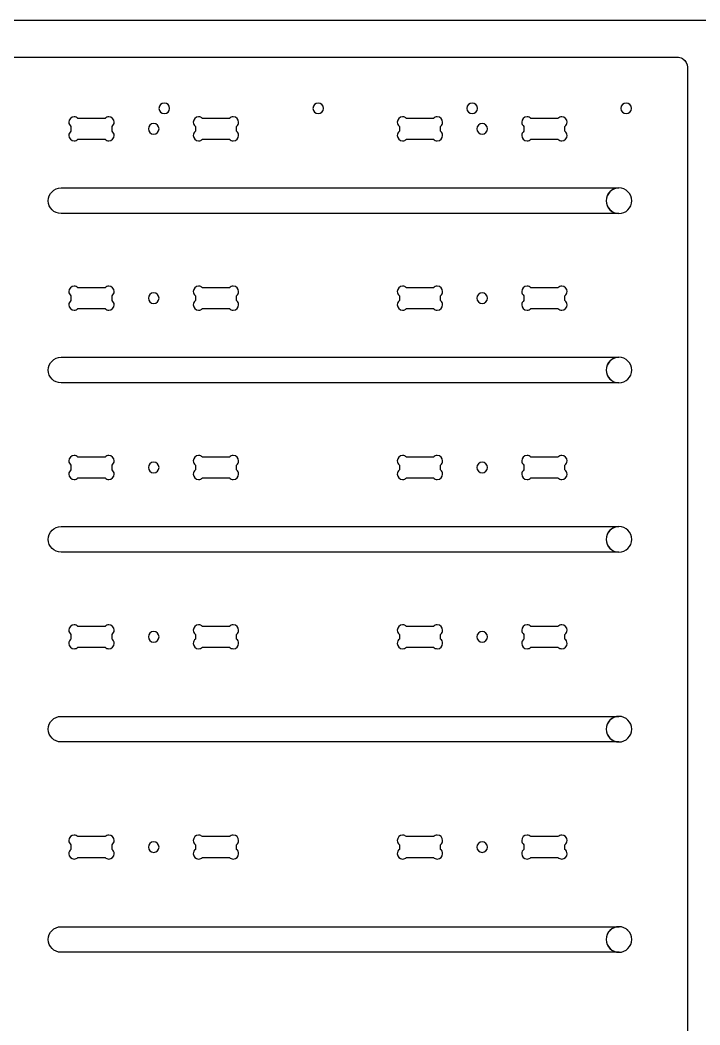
# Model space of a CAD drawing. Extents: x 0 to 4896, y 0 to 5028.
# Drawn here: x 3064 to 3484, y 1845 to 2467 of the extents above; entities that cross this region are included whole.
import ezdxf

# ---------------------------------------------------------------- set-up
doc = ezdxf.new("R2010")
doc.units = 0
doc.layers.add('Layer_1', color=7, linetype='CONTINUOUS')

msp = doc.modelspace()

# ---------------------------------------------------------------- linework, layer by layer
at = {"layer": 'Layer_1', "color": 3}
msp.add_lwpolyline([(2457.372163, 2467.488066), (4895.721448, 2467.488066), (4895.721448, 1248.338922), (2457.372163, 1248.338922), (2457.372163, 2467.488066)], dxfattribs=at)
at = {"layer": 'Layer_1', "color": 7}
for points in [[(3012.9953, 2444.599914), (3470.160023, 2444.599914), (3470.160023, 2444.599914)], [(3476.510023, 2438.249914), (3476.510023, 1825.510192), (3476.510023, 1409.585192)], [(3152.85405, 2416.148528), (3152.85405, 2416.148528)], [(3248.10405, 2416.148528), (3248.10405, 2416.148528)], [(3343.35405, 2416.148528), (3343.35405, 2416.148528)], [(3438.60405, 2416.148528), (3438.60405, 2416.148528)], [(3118.546412, 2407.566996), (3118.546412, 2407.566996)], [(3195.548967, 2407.566996), (3195.548967, 2407.566996)], [(3321.772856, 2407.566996), (3321.772856, 2407.566996)], [(3398.775439, 2407.566996), (3398.775439, 2407.566996)], [(3095.121967, 2401.622832), (3095.121967, 2398.676996)], [(3116.209245, 2406.605748), (3099.43469, 2406.605748)], [(3120.521967, 2398.676996), (3120.521967, 2401.622832)], [(3146.318856, 2403.430748), (3146.318856, 2403.430748)], [(3172.115717, 2401.622832), (3172.115717, 2398.668248)], [(3193.211828, 2406.605748), (3176.428411, 2406.605748)], [(3197.515717, 2398.676996), (3197.515717, 2401.622832)], [(3298.348411, 2401.622832), (3298.348411, 2398.676996)], [(3319.435717, 2406.605748), (3302.661134, 2406.605748)], [(3323.748411, 2398.676996), (3323.748411, 2401.622832)], [(3349.5453, 2403.430748), (3349.5453, 2403.430748)], [(3375.34219, 2401.622832), (3375.34219, 2398.668248)], [(3396.438301, 2406.605748), (3379.654884, 2406.605748)], [(3400.74219, 2398.676996), (3400.74219, 2401.622832)], [(3099.425856, 2393.685332), (3116.218078, 2393.685332)], [(3176.419606, 2393.685332), (3193.220634, 2393.685332)], [(3302.6523, 2393.685332), (3319.444522, 2393.685332)], [(3379.646078, 2393.685332), (3396.447106, 2393.685332)], [(3089.013662, 2363.567141), (3434.012662, 2363.567141), (3434.012662, 2363.566576)], [(3434.012662, 2363.566576), (3434.012662, 2363.55811)], [(3434.150245, 2363.566859), (3434.150245, 2363.566859)], [(3434.012662, 2347.736168), (3434.012662, 2347.727701), (3089.013662, 2347.727701)], [(3116.209245, 2301.79547), (3099.43469, 2301.79547)], [(3118.546412, 2302.756719), (3118.546412, 2302.756719)], [(3193.211828, 2301.79547), (3176.428411, 2301.79547)], [(3195.548967, 2302.756719), (3195.548967, 2302.756719)], [(3319.435717, 2301.79547), (3302.661134, 2301.79547)], [(3321.772856, 2302.756719), (3321.772856, 2302.756719)], [(3396.438301, 2301.79547), (3379.654884, 2301.79547)], [(3398.775439, 2302.756719), (3398.775439, 2302.756719)], [(3095.121967, 2296.812554), (3095.121967, 2293.866719)], [(3120.521967, 2293.866719), (3120.521967, 2296.812554)], [(3146.318856, 2298.62047), (3146.318856, 2298.62047)], [(3172.115717, 2296.812554), (3172.115717, 2293.85797)], [(3197.515717, 2293.866719), (3197.515717, 2296.812554)], [(3298.348411, 2296.812554), (3298.348411, 2293.866719)], [(3323.748411, 2293.866719), (3323.748411, 2296.812554)], [(3349.5453, 2298.62047), (3349.5453, 2298.62047)], [(3375.34219, 2296.812554), (3375.34219, 2293.85797)], [(3400.74219, 2293.866719), (3400.74219, 2296.812554)], [(3099.425856, 2288.875054), (3116.218078, 2288.875054)], [(3176.419606, 2288.875054), (3193.220634, 2288.875054)], [(3302.6523, 2288.875054), (3319.444522, 2288.875054)], [(3379.646078, 2288.875054), (3396.447106, 2288.875054)], [(3089.013662, 2258.75771), (3434.012662, 2258.75771), (3434.012662, 2258.756581)], [(3434.012662, 2258.756581), (3434.012662, 2258.748114)], [(3434.150245, 2258.756581), (3434.150245, 2258.756581)], [(3434.012662, 2242.926172), (3434.012662, 2242.917705), (3089.013662, 2242.917705)], [(3116.209245, 2196.985192), (3099.43469, 2196.985192)], [(3118.546412, 2197.946441), (3118.546412, 2197.946441)], [(3193.211828, 2196.985192), (3176.428411, 2196.985192)], [(3195.548967, 2197.946441), (3195.548967, 2197.946441)], [(3319.435717, 2196.985192), (3302.661134, 2196.985192)], [(3321.772856, 2197.946441), (3321.772856, 2197.946441)], [(3396.438301, 2196.985192), (3379.654884, 2196.985192)], [(3398.775439, 2197.946441), (3398.775439, 2197.946441)], [(3095.121967, 2192.002276), (3095.121967, 2189.056441)], [(3120.521967, 2189.056441), (3120.521967, 2192.002276)], [(3146.318856, 2193.810192), (3146.318856, 2193.810192)], [(3172.115717, 2192.002276), (3172.115717, 2189.047692)], [(3197.515717, 2189.056441), (3197.515717, 2192.002276)], [(3298.348411, 2192.002276), (3298.348411, 2189.056441)], [(3323.748411, 2189.056441), (3323.748411, 2192.002276)], [(3349.5453, 2193.810192), (3349.5453, 2193.810192)], [(3375.34219, 2192.002276), (3375.34219, 2189.047692)], [(3400.74219, 2189.056441), (3400.74219, 2192.002276)], [(3099.425856, 2184.064776), (3116.218078, 2184.064776)], [(3176.419606, 2184.064776), (3193.220634, 2184.064776)], [(3302.6523, 2184.064776), (3319.444522, 2184.064776)], [(3379.646078, 2184.064776), (3396.447106, 2184.064776)], [(3089.013662, 2153.946585), (3434.012662, 2153.946585), (3434.012662, 2153.946021)], [(3434.012662, 2153.946021), (3434.012662, 2153.937554)], [(3434.150245, 2153.946303), (3434.150245, 2153.946303)], [(3434.012662, 2138.115612), (3434.012662, 2138.107145), (3089.013662, 2138.107145)], [(3116.209245, 2092.174914), (3099.43469, 2092.174914)], [(3118.546412, 2093.136163), (3118.546412, 2093.136163)], [(3193.211828, 2092.174914), (3176.428411, 2092.174914)], [(3195.548967, 2093.136163), (3195.548967, 2093.136163)], [(3319.435717, 2092.174914), (3302.661134, 2092.174914)], [(3321.772856, 2093.136163), (3321.772856, 2093.136163)], [(3396.438301, 2092.174914), (3379.654884, 2092.174914)], [(3398.775439, 2093.136163), (3398.775439, 2093.136163)], [(3095.121967, 2087.191999), (3095.121967, 2084.246163)], [(3120.521967, 2084.246163), (3120.521967, 2087.191999)], [(3146.318856, 2088.999914), (3146.318856, 2088.999914)], [(3172.115717, 2087.191999), (3172.115717, 2084.237414)], [(3197.515717, 2084.246163), (3197.515717, 2087.191999)], [(3298.348411, 2087.191999), (3298.348411, 2084.246163)], [(3323.748411, 2084.246163), (3323.748411, 2087.191999)], [(3349.5453, 2088.999914), (3349.5453, 2088.999914)], [(3375.34219, 2087.191999), (3375.34219, 2084.237414)], [(3400.74219, 2084.246163), (3400.74219, 2087.191999)], [(3099.425856, 2079.254499), (3116.218078, 2079.254499)], [(3176.419606, 2079.254499), (3193.220634, 2079.254499)], [(3302.6523, 2079.254499), (3319.444522, 2079.254499)], [(3379.646078, 2079.254499), (3396.447106, 2079.254499)], [(3089.013662, 2036.445339), (3434.012662, 2036.445339), (3434.012662, 2036.444774)], [(3434.012662, 2036.444774), (3434.012662, 2036.436308)], [(3434.150245, 2036.444774), (3434.150245, 2036.444774)], [(3434.012662, 2020.614083), (3434.012662, 2020.605616), (3089.013662, 2020.605616)], [(3116.209245, 1961.973385), (3099.43469, 1961.973385)], [(3118.546412, 1962.934634), (3118.546412, 1962.934634)], [(3193.211828, 1961.973385), (3176.428411, 1961.973385)], [(3195.548967, 1962.934634), (3195.548967, 1962.934634)], [(3319.435717, 1961.973385), (3302.661134, 1961.973385)], [(3321.772856, 1962.934634), (3321.772856, 1962.934634)], [(3396.438301, 1961.973385), (3379.654884, 1961.973385)], [(3398.775439, 1962.934634), (3398.775439, 1962.934634)], [(3095.121967, 1956.99047), (3095.121967, 1954.044634)], [(3120.521967, 1954.044634), (3120.521967, 1956.99047)], [(3146.318856, 1958.798385), (3146.318856, 1958.798385)], [(3172.115717, 1956.99047), (3172.115717, 1954.035885)], [(3197.515717, 1954.044634), (3197.515717, 1956.99047)], [(3298.348411, 1956.99047), (3298.348411, 1954.044634)], [(3323.748411, 1954.044634), (3323.748411, 1956.99047)], [(3349.5453, 1958.798385), (3349.5453, 1958.798385)], [(3375.34219, 1956.99047), (3375.34219, 1954.035885)], [(3400.74219, 1954.044634), (3400.74219, 1956.99047)], [(3099.425856, 1949.05297), (3116.218078, 1949.05297)], [(3176.419606, 1949.05297), (3193.220634, 1949.05297)], [(3302.6523, 1949.05297), (3319.444522, 1949.05297)], [(3379.646078, 1949.05297), (3396.447106, 1949.05297)], [(3089.013662, 1906.243245), (3434.259606, 1906.243245), (3434.259606, 1906.243245)], [(3434.150245, 1906.243245), (3434.150245, 1906.243245)], [(3439.233773, 1904.497136), (3439.233773, 1904.497136)], [(3434.259606, 1890.403523), (3089.013662, 1890.403523)]]:
    msp.add_lwpolyline(points, dxfattribs=at)
for points in [[(3470.160023, 2444.599914), (3471.369288, 2444.599914), (3472.49846, 2444.264916), (3473.458495, 2443.682692)], [(3473.458495, 2443.682692), (3473.545758, 2443.629916), (3473.638637, 2443.572061), (3473.723078, 2443.515052)], [(3473.723078, 2443.515052), (3475.408312, 2442.375721), (3476.510023, 2440.446168), (3476.510023, 2438.249914)], [(3152.85405, 2416.148528), (3151.039898, 2416.148528), (3149.573217, 2414.672788), (3149.573217, 2412.858663)], [(3156.134884, 2412.858663), (3156.134884, 2414.672788), (3154.668175, 2416.148528), (3152.85405, 2416.148528)], [(3248.10405, 2416.148528), (3246.289898, 2416.148528), (3244.823217, 2414.672788), (3244.823217, 2412.858663)], [(3251.384884, 2412.858663), (3251.384884, 2414.672788), (3249.918175, 2416.148528), (3248.10405, 2416.148528)], [(3343.35405, 2416.148528), (3341.539898, 2416.148528), (3340.073217, 2414.672788), (3340.073217, 2412.858663)], [(3346.634884, 2412.858663), (3346.634884, 2414.672788), (3345.168175, 2416.148528), (3343.35405, 2416.148528)], [(3438.60405, 2416.148528), (3436.789898, 2416.148528), (3435.323217, 2414.672788), (3435.323217, 2412.858663)], [(3441.884884, 2412.858663), (3441.884884, 2414.672788), (3440.418175, 2416.148528), (3438.60405, 2416.148528)], [(3097.097523, 2407.566996), (3095.268271, 2407.566996), (3093.790245, 2406.097748), (3093.790245, 2404.268665)], [(3099.43469, 2406.605748), (3098.837846, 2407.202648), (3098.012177, 2407.566996), (3097.097523, 2407.566996)], [(3118.546412, 2407.566996), (3117.631814, 2407.566996), (3116.806145, 2407.202648), (3116.209245, 2406.605748)], [(3121.853689, 2404.268665), (3121.853717, 2406.097748), (3120.37572, 2407.566996), (3118.546412, 2407.566996)], [(3149.573217, 2412.858663), (3149.573217, 2411.044539), (3151.039898, 2409.57783), (3152.85405, 2409.57783)], [(3152.85405, 2409.57783), (3154.668175, 2409.57783), (3156.134884, 2411.044539), (3156.134884, 2412.858663)], [(3174.091273, 2407.566996), (3172.261936, 2407.566996), (3170.7928, 2406.097748), (3170.7928, 2404.268665)], [(3176.428411, 2406.605748), (3175.831596, 2407.202648), (3175.005898, 2407.566996), (3174.091273, 2407.566996)], [(3195.548967, 2407.566996), (3194.634313, 2407.566996), (3193.808644, 2407.202648), (3193.211828, 2406.605748)], [(3198.847467, 2404.268665), (3198.847467, 2406.097748), (3197.378303, 2407.566996), (3195.548967, 2407.566996)], [(3244.823217, 2412.858663), (3244.823217, 2411.044539), (3246.289898, 2409.57783), (3248.10405, 2409.57783)], [(3248.10405, 2409.57783), (3249.918175, 2409.57783), (3251.384884, 2411.044539), (3251.384884, 2412.858663)], [(3300.323967, 2407.566996), (3298.494744, 2407.566996), (3297.016689, 2406.097748), (3297.016689, 2404.268665)], [(3302.661134, 2406.605748), (3302.06429, 2407.202648), (3301.238649, 2407.566996), (3300.323967, 2407.566996)], [(3321.772856, 2407.566996), (3320.858258, 2407.566996), (3320.032561, 2407.202648), (3319.435717, 2406.605748)], [(3325.080162, 2404.268665), (3325.080162, 2406.097748), (3323.60222, 2407.566996), (3321.772856, 2407.566996)], [(3340.073217, 2412.858663), (3340.073217, 2411.044539), (3341.539898, 2409.57783), (3343.35405, 2409.57783)], [(3343.35405, 2409.57783), (3345.168175, 2409.57783), (3346.634884, 2411.044539), (3346.634884, 2412.858663)], [(3377.317745, 2407.566996), (3375.488381, 2407.566996), (3374.019245, 2406.097748), (3374.019245, 2404.268665)], [(3379.654884, 2406.605748), (3379.05804, 2407.202648), (3378.232371, 2407.566996), (3377.317745, 2407.566996)], [(3398.775439, 2407.566996), (3397.860785, 2407.566996), (3397.035116, 2407.202648), (3396.438301, 2406.605748)], [(3402.073912, 2404.268665), (3402.073912, 2406.097748), (3400.604747, 2407.566996), (3398.775439, 2407.566996)], [(3435.323217, 2412.858663), (3435.323217, 2411.044539), (3436.789898, 2409.57783), (3438.60405, 2409.57783)], [(3438.60405, 2409.57783), (3440.418175, 2409.57783), (3441.884884, 2411.044539), (3441.884884, 2412.858663)], [(3093.790245, 2404.268665), (3093.790245, 2403.181263), (3094.315686, 2402.223683), (3095.121967, 2401.622832)], [(3120.521967, 2401.622832), (3121.328332, 2402.223683), (3121.853689, 2403.181263), (3121.853689, 2404.268665)], [(3146.318856, 2403.430748), (3144.504647, 2403.430748), (3143.038023, 2401.95529), (3143.038023, 2400.141165)], [(3149.59969, 2400.141165), (3149.59969, 2401.95529), (3148.132952, 2403.430748), (3146.318856, 2403.430748)], [(3170.7928, 2404.268665), (3170.792829, 2403.182392), (3171.31096, 2402.223965), (3172.115717, 2401.622832)], [(3197.515717, 2401.622832), (3198.321998, 2402.223683), (3198.847467, 2403.181263), (3198.847467, 2404.268665)], [(3297.016689, 2404.268665), (3297.016689, 2403.181263), (3297.542159, 2402.223683), (3298.348411, 2401.622832)], [(3323.748411, 2401.622832), (3324.554805, 2402.223683), (3325.080162, 2403.181263), (3325.080162, 2404.268665)], [(3349.5453, 2403.430748), (3347.731148, 2403.430748), (3346.264467, 2401.95529), (3346.264467, 2400.141165)], [(3352.826134, 2400.141165), (3352.826134, 2401.95529), (3351.359425, 2403.430748), (3349.5453, 2403.430748)], [(3374.019245, 2404.268665), (3374.019301, 2403.182392), (3374.537405, 2402.223965), (3375.34219, 2401.622832)], [(3400.74219, 2401.622832), (3401.548414, 2402.223683), (3402.073912, 2403.181263), (3402.073912, 2404.268665)], [(3095.121967, 2398.676996), (3094.314416, 2398.076428), (3093.790245, 2397.119694), (3093.790245, 2396.031163)], [(3093.790245, 2396.031163), (3093.790245, 2394.202081), (3095.268243, 2392.724083), (3097.097523, 2392.724083)], [(3118.546412, 2392.724083), (3120.375748, 2392.724083), (3121.853689, 2394.202081), (3121.853689, 2396.031163)], [(3121.853689, 2396.031163), (3121.853717, 2397.119694), (3121.329546, 2398.076145), (3120.521967, 2398.676996)], [(3143.038023, 2400.141165), (3143.038023, 2398.327041), (3144.504647, 2396.860332), (3146.318856, 2396.860332)], [(3146.318856, 2396.860332), (3148.132952, 2396.860332), (3149.59969, 2398.327041), (3149.59969, 2400.141165)], [(3172.115717, 2398.668248), (3171.312202, 2398.067114), (3170.7928, 2397.116308), (3170.7928, 2396.031163)], [(3170.7928, 2396.031163), (3170.792829, 2394.202081), (3172.261965, 2392.724083), (3174.091273, 2392.724083)], [(3195.548967, 2392.724083), (3197.378275, 2392.724083), (3198.847467, 2394.202081), (3198.847467, 2396.031163)], [(3198.847467, 2396.031163), (3198.847467, 2397.119694), (3198.323268, 2398.076145), (3197.515717, 2398.676996)], [(3298.348411, 2398.676996), (3297.540889, 2398.076428), (3297.016689, 2397.119694), (3297.016689, 2396.031163)], [(3297.016689, 2396.031163), (3297.016689, 2394.202081), (3298.494715, 2392.724083), (3300.323967, 2392.724083)], [(3321.772856, 2392.724083), (3323.60222, 2392.724083), (3325.080162, 2394.202081), (3325.080162, 2396.031163)], [(3325.080162, 2396.031163), (3325.080162, 2397.119694), (3324.55599, 2398.076145), (3323.748411, 2398.676996)], [(3346.264467, 2400.141165), (3346.264467, 2398.327041), (3347.731148, 2396.860332), (3349.5453, 2396.860332)], [(3349.5453, 2396.860332), (3351.359425, 2396.860332), (3352.826134, 2398.327041), (3352.826134, 2400.141165)], [(3375.34219, 2398.668248), (3374.538646, 2398.067114), (3374.019245, 2397.116308), (3374.019245, 2396.031163)], [(3374.019245, 2396.031163), (3374.019301, 2394.202081), (3375.488381, 2392.724083), (3377.317745, 2392.724083)], [(3398.775439, 2392.724083), (3400.604747, 2392.724083), (3402.073912, 2394.202081), (3402.073912, 2396.031163)], [(3402.073912, 2396.031163), (3402.073912, 2397.119694), (3401.549712, 2398.076145), (3400.74219, 2398.676996)], [(3097.097523, 2392.724083), (3098.007802, 2392.724083), (3098.829718, 2393.093512), (3099.425856, 2393.685332)], [(3116.218078, 2393.685332), (3116.814244, 2393.093512), (3117.63616, 2392.724083), (3118.546412, 2392.724083)], [(3174.091273, 2392.724083), (3175.001496, 2392.724083), (3175.82344, 2393.093512), (3176.419606, 2393.685332)], [(3193.220634, 2393.685332), (3193.8168, 2393.093512), (3194.638857, 2392.724083), (3195.548967, 2392.724083)], [(3300.323967, 2392.724083), (3301.234275, 2392.724083), (3302.05619, 2393.093512), (3302.6523, 2393.685332)], [(3319.444522, 2393.685332), (3320.040689, 2393.093512), (3320.862604, 2392.724083), (3321.772856, 2392.724083)], [(3377.317745, 2392.724083), (3378.227912, 2392.724083), (3379.049912, 2393.093512), (3379.646078, 2393.685332)], [(3396.447106, 2393.685332), (3397.043244, 2393.093512), (3397.865273, 2392.724083), (3398.775439, 2392.724083)], [(3081.093773, 2355.647421), (3081.093773, 2360.034565), (3084.626715, 2363.567423), (3089.013662, 2363.567141)], [(3434.150245, 2363.566859), (3429.775293, 2363.566859), (3426.230412, 2360.021865), (3426.230356, 2355.647139)], [(3434.012662, 2363.55811), (3429.752912, 2363.427159), (3426.339773, 2359.938892), (3426.339773, 2355.647139)], [(3442.070078, 2355.647139), (3442.070078, 2360.021865), (3438.525141, 2363.566859), (3434.150245, 2363.566859)], [(3089.013662, 2347.727701), (3084.626715, 2347.727701), (3081.093801, 2351.260559), (3081.093773, 2355.647421)], [(3426.230356, 2355.647139), (3426.230356, 2351.27213), (3429.775264, 2347.727136), (3434.150245, 2347.727136)], [(3426.339773, 2355.647139), (3426.339773, 2351.355668), (3429.752912, 2347.867401), (3434.012662, 2347.736168)], [(3434.150245, 2347.727136), (3438.525169, 2347.727136), (3442.070134, 2351.27213), (3442.070078, 2355.647139)], [(3097.097523, 2302.756719), (3095.268271, 2302.756719), (3093.790245, 2301.28747), (3093.790245, 2299.458388)], [(3099.43469, 2301.79547), (3098.837846, 2302.39237), (3098.012177, 2302.756719), (3097.097523, 2302.756719)], [(3118.546412, 2302.756719), (3117.631814, 2302.756719), (3116.806145, 2302.39237), (3116.209245, 2301.79547)], [(3121.853689, 2299.458388), (3121.853717, 2301.28747), (3120.37572, 2302.756719), (3118.546412, 2302.756719)], [(3174.091273, 2302.756719), (3172.261936, 2302.756719), (3170.7928, 2301.28747), (3170.7928, 2299.458388)], [(3176.428411, 2301.79547), (3175.831596, 2302.39237), (3175.005898, 2302.756719), (3174.091273, 2302.756719)], [(3195.548967, 2302.756719), (3194.634313, 2302.756719), (3193.808644, 2302.39237), (3193.211828, 2301.79547)], [(3198.847467, 2299.458388), (3198.847467, 2301.28747), (3197.378303, 2302.756719), (3195.548967, 2302.756719)], [(3300.323967, 2302.756719), (3298.494744, 2302.756719), (3297.016689, 2301.28747), (3297.016689, 2299.458388)], [(3302.661134, 2301.79547), (3302.06429, 2302.39237), (3301.238649, 2302.756719), (3300.323967, 2302.756719)], [(3321.772856, 2302.756719), (3320.858258, 2302.756719), (3320.032561, 2302.39237), (3319.435717, 2301.79547)], [(3325.080162, 2299.458388), (3325.080162, 2301.28747), (3323.60222, 2302.756719), (3321.772856, 2302.756719)], [(3377.317745, 2302.756719), (3375.488381, 2302.756719), (3374.019245, 2301.28747), (3374.019245, 2299.458388)], [(3379.654884, 2301.79547), (3379.05804, 2302.39237), (3378.232371, 2302.756719), (3377.317745, 2302.756719)], [(3398.775439, 2302.756719), (3397.860785, 2302.756719), (3397.035116, 2302.39237), (3396.438301, 2301.79547)], [(3402.073912, 2299.458388), (3402.073912, 2301.28747), (3400.604747, 2302.756719), (3398.775439, 2302.756719)], [(3093.790245, 2299.458388), (3093.790245, 2298.370985), (3094.315686, 2297.413405), (3095.121967, 2296.812554)], [(3120.521967, 2296.812554), (3121.328332, 2297.413405), (3121.853689, 2298.370985), (3121.853689, 2299.458388)], [(3146.318856, 2298.62047), (3144.504647, 2298.62047), (3143.038023, 2297.145012), (3143.038023, 2295.330888)], [(3149.59969, 2295.330888), (3149.59969, 2297.145012), (3148.132952, 2298.62047), (3146.318856, 2298.62047)], [(3170.7928, 2299.458388), (3170.792829, 2298.372114), (3171.31096, 2297.413688), (3172.115717, 2296.812554)], [(3197.515717, 2296.812554), (3198.321998, 2297.413405), (3198.847467, 2298.370985), (3198.847467, 2299.458388)], [(3297.016689, 2299.458388), (3297.016689, 2298.370985), (3297.542159, 2297.413405), (3298.348411, 2296.812554)], [(3323.748411, 2296.812554), (3324.554805, 2297.413405), (3325.080162, 2298.370985), (3325.080162, 2299.458388)], [(3349.5453, 2298.62047), (3347.731148, 2298.62047), (3346.264467, 2297.145012), (3346.264467, 2295.330888)], [(3352.826134, 2295.330888), (3352.826134, 2297.145012), (3351.359425, 2298.62047), (3349.5453, 2298.62047)], [(3374.019245, 2299.458388), (3374.019301, 2298.372114), (3374.537405, 2297.413688), (3375.34219, 2296.812554)], [(3400.74219, 2296.812554), (3401.548414, 2297.413405), (3402.073912, 2298.370985), (3402.073912, 2299.458388)], [(3095.121967, 2293.866719), (3094.314416, 2293.26615), (3093.790245, 2292.309416), (3093.790245, 2291.220885)], [(3093.790245, 2291.220885), (3093.790245, 2289.391803), (3095.268243, 2287.913805), (3097.097523, 2287.913805)], [(3118.546412, 2287.913805), (3120.375748, 2287.913805), (3121.853689, 2289.391803), (3121.853689, 2291.220885)], [(3121.853689, 2291.220885), (3121.853717, 2292.309416), (3121.329546, 2293.265868), (3120.521967, 2293.866719)], [(3143.038023, 2295.330888), (3143.038023, 2293.516763), (3144.504647, 2292.050054), (3146.318856, 2292.050054)], [(3146.318856, 2292.050054), (3148.132952, 2292.050054), (3149.59969, 2293.516763), (3149.59969, 2295.330888)], [(3172.115717, 2293.85797), (3171.312202, 2293.256836), (3170.7928, 2292.30603), (3170.7928, 2291.220885)], [(3170.7928, 2291.220885), (3170.792829, 2289.391803), (3172.261965, 2287.913805), (3174.091273, 2287.913805)], [(3195.548967, 2287.913805), (3197.378275, 2287.913805), (3198.847467, 2289.391803), (3198.847467, 2291.220885)], [(3198.847467, 2291.220885), (3198.847467, 2292.309416), (3198.323268, 2293.265868), (3197.515717, 2293.866719)], [(3298.348411, 2293.866719), (3297.540889, 2293.26615), (3297.016689, 2292.309416), (3297.016689, 2291.220885)], [(3297.016689, 2291.220885), (3297.016689, 2289.391803), (3298.494715, 2287.913805), (3300.323967, 2287.913805)], [(3321.772856, 2287.913805), (3323.60222, 2287.913805), (3325.080162, 2289.391803), (3325.080162, 2291.220885)], [(3325.080162, 2291.220885), (3325.080162, 2292.309416), (3324.55599, 2293.265868), (3323.748411, 2293.866719)], [(3346.264467, 2295.330888), (3346.264467, 2293.516763), (3347.731148, 2292.050054), (3349.5453, 2292.050054)], [(3349.5453, 2292.050054), (3351.359425, 2292.050054), (3352.826134, 2293.516763), (3352.826134, 2295.330888)], [(3375.34219, 2293.85797), (3374.538646, 2293.256836), (3374.019245, 2292.30603), (3374.019245, 2291.220885)], [(3374.019245, 2291.220885), (3374.019301, 2289.391803), (3375.488381, 2287.913805), (3377.317745, 2287.913805)], [(3398.775439, 2287.913805), (3400.604747, 2287.913805), (3402.073912, 2289.391803), (3402.073912, 2291.220885)], [(3402.073912, 2291.220885), (3402.073912, 2292.309416), (3401.549712, 2293.265868), (3400.74219, 2293.866719)], [(3097.097523, 2287.913805), (3098.007802, 2287.913805), (3098.829718, 2288.283234), (3099.425856, 2288.875054)], [(3116.218078, 2288.875054), (3116.814244, 2288.283234), (3117.63616, 2287.913805), (3118.546412, 2287.913805)], [(3174.091273, 2287.913805), (3175.001496, 2287.913805), (3175.82344, 2288.283234), (3176.419606, 2288.875054)], [(3193.220634, 2288.875054), (3193.8168, 2288.283234), (3194.638857, 2287.913805), (3195.548967, 2287.913805)], [(3300.323967, 2287.913805), (3301.234275, 2287.913805), (3302.05619, 2288.283234), (3302.6523, 2288.875054)], [(3319.444522, 2288.875054), (3320.040689, 2288.283234), (3320.862604, 2287.913805), (3321.772856, 2287.913805)], [(3377.317745, 2287.913805), (3378.227912, 2287.913805), (3379.049912, 2288.283234), (3379.646078, 2288.875054)], [(3396.447106, 2288.875054), (3397.043244, 2288.283234), (3397.865273, 2287.913805), (3398.775439, 2287.913805)], [(3081.093773, 2250.837708), (3081.093773, 2255.224852), (3084.626715, 2258.757145), (3089.013662, 2258.75771)], [(3434.150245, 2258.756581), (3429.775293, 2258.756581), (3426.230412, 2255.211588), (3426.230356, 2250.836861)], [(3434.012662, 2258.748114), (3429.752912, 2258.616599), (3426.339773, 2255.128896), (3426.339773, 2250.837143)], [(3442.070078, 2250.836861), (3442.070078, 2255.211588), (3438.525141, 2258.756581), (3434.150245, 2258.756581)], [(3089.013662, 2242.917705), (3084.626715, 2242.917705), (3081.093801, 2246.450845), (3081.093773, 2250.837708)], [(3426.230356, 2250.836861), (3426.230356, 2246.461852), (3429.775264, 2242.916859), (3434.150245, 2242.916859)], [(3426.339773, 2250.837143), (3426.339773, 2246.545672), (3429.752912, 2243.057688), (3434.012662, 2242.926172)], [(3434.150245, 2242.916859), (3438.525169, 2242.916859), (3442.070134, 2246.461852), (3442.070078, 2250.836861)], [(3097.097523, 2197.946441), (3095.268271, 2197.946441), (3093.790245, 2196.477192), (3093.790245, 2194.64811)], [(3099.43469, 2196.985192), (3098.837846, 2197.582092), (3098.012177, 2197.946441), (3097.097523, 2197.946441)], [(3118.546412, 2197.946441), (3117.631814, 2197.946441), (3116.806145, 2197.582092), (3116.209245, 2196.985192)], [(3121.853689, 2194.64811), (3121.853717, 2196.477192), (3120.37572, 2197.946441), (3118.546412, 2197.946441)], [(3174.091273, 2197.946441), (3172.261936, 2197.946441), (3170.7928, 2196.477192), (3170.7928, 2194.64811)], [(3176.428411, 2196.985192), (3175.831596, 2197.582092), (3175.005898, 2197.946441), (3174.091273, 2197.946441)], [(3195.548967, 2197.946441), (3194.634313, 2197.946441), (3193.808644, 2197.582092), (3193.211828, 2196.985192)], [(3198.847467, 2194.64811), (3198.847467, 2196.477192), (3197.378303, 2197.946441), (3195.548967, 2197.946441)], [(3300.323967, 2197.946441), (3298.494744, 2197.946441), (3297.016689, 2196.477192), (3297.016689, 2194.64811)], [(3302.661134, 2196.985192), (3302.06429, 2197.582092), (3301.238649, 2197.946441), (3300.323967, 2197.946441)], [(3321.772856, 2197.946441), (3320.858258, 2197.946441), (3320.032561, 2197.582092), (3319.435717, 2196.985192)], [(3325.080162, 2194.64811), (3325.080162, 2196.477192), (3323.60222, 2197.946441), (3321.772856, 2197.946441)], [(3377.317745, 2197.946441), (3375.488381, 2197.946441), (3374.019245, 2196.477192), (3374.019245, 2194.64811)], [(3379.654884, 2196.985192), (3379.05804, 2197.582092), (3378.232371, 2197.946441), (3377.317745, 2197.946441)], [(3398.775439, 2197.946441), (3397.860785, 2197.946441), (3397.035116, 2197.582092), (3396.438301, 2196.985192)], [(3402.073912, 2194.64811), (3402.073912, 2196.477192), (3400.604747, 2197.946441), (3398.775439, 2197.946441)], [(3093.790245, 2194.64811), (3093.790245, 2193.560708), (3094.315686, 2192.603128), (3095.121967, 2192.002276)], [(3120.521967, 2192.002276), (3121.328332, 2192.603128), (3121.853689, 2193.560708), (3121.853689, 2194.64811)], [(3146.318856, 2193.810192), (3144.504647, 2193.810192), (3143.038023, 2192.334734), (3143.038023, 2190.52061)], [(3143.038023, 2190.52061), (3143.038023, 2188.706485), (3144.504647, 2187.239776), (3146.318856, 2187.239776)], [(3149.59969, 2190.52061), (3149.59969, 2192.334734), (3148.132952, 2193.810192), (3146.318856, 2193.810192)], [(3146.318856, 2187.239776), (3148.132952, 2187.239776), (3149.59969, 2188.706485), (3149.59969, 2190.52061)], [(3170.7928, 2194.64811), (3170.792829, 2193.561836), (3171.31096, 2192.60341), (3172.115717, 2192.002276)], [(3197.515717, 2192.002276), (3198.321998, 2192.603128), (3198.847467, 2193.560708), (3198.847467, 2194.64811)], [(3297.016689, 2194.64811), (3297.016689, 2193.560708), (3297.542159, 2192.603128), (3298.348411, 2192.002276)], [(3323.748411, 2192.002276), (3324.554805, 2192.603128), (3325.080162, 2193.560708), (3325.080162, 2194.64811)], [(3349.5453, 2193.810192), (3347.731148, 2193.810192), (3346.264467, 2192.334734), (3346.264467, 2190.52061)], [(3346.264467, 2190.52061), (3346.264467, 2188.706485), (3347.731148, 2187.239776), (3349.5453, 2187.239776)], [(3352.826134, 2190.52061), (3352.826134, 2192.334734), (3351.359425, 2193.810192), (3349.5453, 2193.810192)], [(3349.5453, 2187.239776), (3351.359425, 2187.239776), (3352.826134, 2188.706485), (3352.826134, 2190.52061)], [(3374.019245, 2194.64811), (3374.019301, 2193.561836), (3374.537405, 2192.60341), (3375.34219, 2192.002276)], [(3400.74219, 2192.002276), (3401.548414, 2192.603128), (3402.073912, 2193.560708), (3402.073912, 2194.64811)], [(3095.121967, 2189.056441), (3094.314416, 2188.455872), (3093.790245, 2187.499139), (3093.790245, 2186.410608)], [(3093.790245, 2186.410608), (3093.790245, 2184.581525), (3095.268243, 2183.103528), (3097.097523, 2183.103528)], [(3097.097523, 2183.103528), (3098.007802, 2183.103528), (3098.829718, 2183.472956), (3099.425856, 2184.064776)], [(3116.218078, 2184.064776), (3116.814244, 2183.472956), (3117.63616, 2183.103528), (3118.546412, 2183.103528)], [(3118.546412, 2183.103528), (3120.375748, 2183.103528), (3121.853689, 2184.581525), (3121.853689, 2186.410608)], [(3121.853689, 2186.410608), (3121.853717, 2187.499139), (3121.329546, 2188.45559), (3120.521967, 2189.056441)], [(3172.115717, 2189.047692), (3171.312202, 2188.446559), (3170.7928, 2187.495752), (3170.7928, 2186.410608)], [(3170.7928, 2186.410608), (3170.792829, 2184.581525), (3172.261965, 2183.103528), (3174.091273, 2183.103528)], [(3174.091273, 2183.103528), (3175.001496, 2183.103528), (3175.82344, 2183.472956), (3176.419606, 2184.064776)], [(3193.220634, 2184.064776), (3193.8168, 2183.472956), (3194.638857, 2183.103528), (3195.548967, 2183.103528)], [(3195.548967, 2183.103528), (3197.378275, 2183.103528), (3198.847467, 2184.581525), (3198.847467, 2186.410608)], [(3198.847467, 2186.410608), (3198.847467, 2187.499139), (3198.323268, 2188.45559), (3197.515717, 2189.056441)], [(3298.348411, 2189.056441), (3297.540889, 2188.455872), (3297.016689, 2187.499139), (3297.016689, 2186.410608)], [(3297.016689, 2186.410608), (3297.016689, 2184.581525), (3298.494715, 2183.103528), (3300.323967, 2183.103528)], [(3300.323967, 2183.103528), (3301.234275, 2183.103528), (3302.05619, 2183.472956), (3302.6523, 2184.064776)], [(3319.444522, 2184.064776), (3320.040689, 2183.472956), (3320.862604, 2183.103528), (3321.772856, 2183.103528)], [(3321.772856, 2183.103528), (3323.60222, 2183.103528), (3325.080162, 2184.581525), (3325.080162, 2186.410608)], [(3325.080162, 2186.410608), (3325.080162, 2187.499139), (3324.55599, 2188.45559), (3323.748411, 2189.056441)], [(3375.34219, 2189.047692), (3374.538646, 2188.446559), (3374.019245, 2187.495752), (3374.019245, 2186.410608)], [(3374.019245, 2186.410608), (3374.019301, 2184.581525), (3375.488381, 2183.103528), (3377.317745, 2183.103528)], [(3377.317745, 2183.103528), (3378.227912, 2183.103528), (3379.049912, 2183.472956), (3379.646078, 2184.064776)], [(3396.447106, 2184.064776), (3397.043244, 2183.472956), (3397.865273, 2183.103528), (3398.775439, 2183.103528)], [(3398.775439, 2183.103528), (3400.604747, 2183.103528), (3402.073912, 2184.581525), (3402.073912, 2186.410608)], [(3402.073912, 2186.410608), (3402.073912, 2187.499139), (3401.549712, 2188.45559), (3400.74219, 2189.056441)], [(3081.093773, 2146.026865), (3081.093773, 2150.41401), (3084.626715, 2153.946868), (3089.013662, 2153.946585)], [(3434.150245, 2153.946303), (3429.775293, 2153.946303), (3426.230412, 2150.40131), (3426.230356, 2146.026583)], [(3434.012662, 2153.937554), (3429.752912, 2153.806603), (3426.339773, 2150.318336), (3426.339773, 2146.026583)], [(3442.070078, 2146.026583), (3442.070078, 2150.40131), (3438.525141, 2153.946303), (3434.150245, 2153.946303)], [(3089.013662, 2138.107145), (3084.626715, 2138.107145), (3081.093801, 2141.640003), (3081.093773, 2146.026865)], [(3426.230356, 2146.026583), (3426.230356, 2141.651574), (3429.775264, 2138.106581), (3434.150245, 2138.106581)], [(3426.339773, 2146.026583), (3426.339773, 2141.735112), (3429.752912, 2138.246845), (3434.012662, 2138.115612)], [(3434.150245, 2138.106581), (3438.525169, 2138.106581), (3442.070134, 2141.651574), (3442.070078, 2146.026583)], [(3097.097523, 2093.136163), (3095.268271, 2093.136163), (3093.790245, 2091.666914), (3093.790245, 2089.837832)], [(3099.43469, 2092.174914), (3098.837846, 2092.771814), (3098.012177, 2093.136163), (3097.097523, 2093.136163)], [(3118.546412, 2093.136163), (3117.631814, 2093.136163), (3116.806145, 2092.771814), (3116.209245, 2092.174914)], [(3121.853689, 2089.837832), (3121.853717, 2091.666914), (3120.37572, 2093.136163), (3118.546412, 2093.136163)], [(3174.091273, 2093.136163), (3172.261936, 2093.136163), (3170.7928, 2091.666914), (3170.7928, 2089.837832)], [(3176.428411, 2092.174914), (3175.831596, 2092.771814), (3175.005898, 2093.136163), (3174.091273, 2093.136163)], [(3195.548967, 2093.136163), (3194.634313, 2093.136163), (3193.808644, 2092.771814), (3193.211828, 2092.174914)], [(3198.847467, 2089.837832), (3198.847467, 2091.666914), (3197.378303, 2093.136163), (3195.548967, 2093.136163)], [(3300.323967, 2093.136163), (3298.494744, 2093.136163), (3297.016689, 2091.666914), (3297.016689, 2089.837832)], [(3302.661134, 2092.174914), (3302.06429, 2092.771814), (3301.238649, 2093.136163), (3300.323967, 2093.136163)], [(3321.772856, 2093.136163), (3320.858258, 2093.136163), (3320.032561, 2092.771814), (3319.435717, 2092.174914)], [(3325.080162, 2089.837832), (3325.080162, 2091.666914), (3323.60222, 2093.136163), (3321.772856, 2093.136163)], [(3377.317745, 2093.136163), (3375.488381, 2093.136163), (3374.019245, 2091.666914), (3374.019245, 2089.837832)], [(3379.654884, 2092.174914), (3379.05804, 2092.771814), (3378.232371, 2093.136163), (3377.317745, 2093.136163)], [(3398.775439, 2093.136163), (3397.860785, 2093.136163), (3397.035116, 2092.771814), (3396.438301, 2092.174914)], [(3402.073912, 2089.837832), (3402.073912, 2091.666914), (3400.604747, 2093.136163), (3398.775439, 2093.136163)], [(3093.790245, 2089.837832), (3093.790245, 2088.75043), (3094.315686, 2087.79285), (3095.121967, 2087.191999)], [(3095.121967, 2084.246163), (3094.314416, 2083.645312), (3093.790245, 2082.688861), (3093.790245, 2081.60033)], [(3120.521967, 2087.191999), (3121.328332, 2087.79285), (3121.853689, 2088.75043), (3121.853689, 2089.837832)], [(3121.853689, 2081.60033), (3121.853717, 2082.688861), (3121.329546, 2083.645312), (3120.521967, 2084.246163)], [(3146.318856, 2088.999914), (3144.504647, 2088.999914), (3143.038023, 2087.524456), (3143.038023, 2085.710332)], [(3143.038023, 2085.710332), (3143.038023, 2083.896208), (3144.504647, 2082.429499), (3146.318856, 2082.429499)], [(3149.59969, 2085.710332), (3149.59969, 2087.524456), (3148.132952, 2088.999914), (3146.318856, 2088.999914)], [(3146.318856, 2082.429499), (3148.132952, 2082.429499), (3149.59969, 2083.896208), (3149.59969, 2085.710332)], [(3170.7928, 2089.837832), (3170.792829, 2088.751559), (3171.31096, 2087.793132), (3172.115717, 2087.191999)], [(3172.115717, 2084.237414), (3171.312202, 2083.636281), (3170.7928, 2082.685474), (3170.7928, 2081.60033)], [(3197.515717, 2087.191999), (3198.321998, 2087.79285), (3198.847467, 2088.75043), (3198.847467, 2089.837832)], [(3198.847467, 2081.60033), (3198.847467, 2082.688861), (3198.323268, 2083.645312), (3197.515717, 2084.246163)], [(3297.016689, 2089.837832), (3297.016689, 2088.75043), (3297.542159, 2087.79285), (3298.348411, 2087.191999)], [(3298.348411, 2084.246163), (3297.540889, 2083.645312), (3297.016689, 2082.688861), (3297.016689, 2081.60033)], [(3323.748411, 2087.191999), (3324.554805, 2087.79285), (3325.080162, 2088.75043), (3325.080162, 2089.837832)], [(3325.080162, 2081.60033), (3325.080162, 2082.688861), (3324.55599, 2083.645312), (3323.748411, 2084.246163)], [(3349.5453, 2088.999914), (3347.731148, 2088.999914), (3346.264467, 2087.524456), (3346.264467, 2085.710332)], [(3346.264467, 2085.710332), (3346.264467, 2083.896208), (3347.731148, 2082.429499), (3349.5453, 2082.429499)], [(3352.826134, 2085.710332), (3352.826134, 2087.524456), (3351.359425, 2088.999914), (3349.5453, 2088.999914)], [(3349.5453, 2082.429499), (3351.359425, 2082.429499), (3352.826134, 2083.896208), (3352.826134, 2085.710332)], [(3374.019245, 2089.837832), (3374.019301, 2088.751559), (3374.537405, 2087.793132), (3375.34219, 2087.191999)], [(3375.34219, 2084.237414), (3374.538646, 2083.636281), (3374.019245, 2082.685474), (3374.019245, 2081.60033)], [(3400.74219, 2087.191999), (3401.548414, 2087.79285), (3402.073912, 2088.75043), (3402.073912, 2089.837832)], [(3402.073912, 2081.60033), (3402.073912, 2082.688861), (3401.549712, 2083.645312), (3400.74219, 2084.246163)], [(3093.790245, 2081.60033), (3093.790245, 2079.771248), (3095.268243, 2078.292968), (3097.097523, 2078.292968)], [(3097.097523, 2078.292968), (3098.007802, 2078.292968), (3098.829718, 2078.662679), (3099.425856, 2079.254499)], [(3116.218078, 2079.254499), (3116.814244, 2078.662679), (3117.63616, 2078.292968), (3118.546412, 2078.292968)], [(3118.546412, 2078.292968), (3120.375748, 2078.292968), (3121.853689, 2079.771248), (3121.853689, 2081.60033)], [(3170.7928, 2081.60033), (3170.792829, 2079.771248), (3172.261965, 2078.29325), (3174.091273, 2078.29325)], [(3174.091273, 2078.29325), (3175.001496, 2078.29325), (3175.82344, 2078.662679), (3176.419606, 2079.254499)], [(3193.220634, 2079.254499), (3193.8168, 2078.662679), (3194.638857, 2078.29325), (3195.548967, 2078.29325)], [(3195.548967, 2078.29325), (3197.378275, 2078.29325), (3198.847467, 2079.771248), (3198.847467, 2081.60033)], [(3297.016689, 2081.60033), (3297.016689, 2079.771248), (3298.494715, 2078.292968), (3300.323967, 2078.292968)], [(3300.323967, 2078.292968), (3301.234275, 2078.292968), (3302.05619, 2078.662679), (3302.6523, 2079.254499)], [(3319.444522, 2079.254499), (3320.040689, 2078.662679), (3320.862604, 2078.292968), (3321.772856, 2078.292968)], [(3321.772856, 2078.292968), (3323.60222, 2078.292968), (3325.080162, 2079.771248), (3325.080162, 2081.60033)], [(3374.019245, 2081.60033), (3374.019301, 2079.771248), (3375.488381, 2078.29325), (3377.317745, 2078.29325)], [(3377.317745, 2078.29325), (3378.227912, 2078.29325), (3379.049912, 2078.662679), (3379.646078, 2079.254499)], [(3396.447106, 2079.254499), (3397.043244, 2078.662679), (3397.865273, 2078.29325), (3398.775439, 2078.29325)], [(3398.775439, 2078.29325), (3400.604747, 2078.29325), (3402.073912, 2079.771248), (3402.073912, 2081.60033)], [(3081.093773, 2028.525336), (3081.093773, 2032.912199), (3084.626715, 2036.445339), (3089.013662, 2036.445339)], [(3434.150245, 2036.444774), (3429.775293, 2036.444774), (3426.230412, 2032.900063), (3426.230356, 2028.525054)], [(3434.012662, 2036.436308), (3429.752912, 2036.304792), (3426.339773, 2032.816525), (3426.339773, 2028.525054)], [(3442.070078, 2028.525054), (3442.070078, 2032.899781), (3438.525141, 2036.444774), (3434.150245, 2036.444774)], [(3089.013662, 2020.605616), (3084.626715, 2020.605616), (3081.093801, 2024.138192), (3081.093773, 2028.525336)], [(3426.230356, 2028.525054), (3426.230356, 2024.150045), (3429.775264, 2020.605052), (3434.150245, 2020.605052)], [(3426.339773, 2028.525054), (3426.339773, 2024.233301), (3429.752912, 2020.745316), (3434.012662, 2020.614083)], [(3434.150245, 2020.605052), (3438.525169, 2020.605052), (3442.070134, 2024.150045), (3442.070078, 2028.525054)], [(3097.097523, 1962.934634), (3095.268271, 1962.934634), (3093.790245, 1961.465668), (3093.790245, 1959.636303)], [(3093.790245, 1959.636303), (3093.790245, 1958.548901), (3094.315686, 1957.591321), (3095.121967, 1956.99047)], [(3099.43469, 1961.973385), (3098.837846, 1962.570285), (3098.012177, 1962.934634), (3097.097523, 1962.934634)], [(3118.546412, 1962.934634), (3117.631814, 1962.934634), (3116.806145, 1962.570285), (3116.209245, 1961.973385)], [(3121.853689, 1959.636303), (3121.853717, 1961.465668), (3120.37572, 1962.934634), (3118.546412, 1962.934634)], [(3120.521967, 1956.99047), (3121.328332, 1957.591321), (3121.853689, 1958.548901), (3121.853689, 1959.636303)], [(3174.091273, 1962.934634), (3172.261936, 1962.934634), (3170.7928, 1961.465668), (3170.7928, 1959.636303)], [(3170.7928, 1959.636303), (3170.792829, 1958.55003), (3171.31096, 1957.591603), (3172.115717, 1956.99047)], [(3176.428411, 1961.973385), (3175.831596, 1962.570285), (3175.005898, 1962.934634), (3174.091273, 1962.934634)], [(3195.548967, 1962.934634), (3194.634313, 1962.934634), (3193.808644, 1962.570285), (3193.211828, 1961.973385)], [(3198.847467, 1959.636303), (3198.847467, 1961.465668), (3197.378303, 1962.934634), (3195.548967, 1962.934634)], [(3197.515717, 1956.99047), (3198.321998, 1957.591321), (3198.847467, 1958.548901), (3198.847467, 1959.636303)], [(3300.323967, 1962.934634), (3298.494744, 1962.934634), (3297.016689, 1961.465668), (3297.016689, 1959.636303)], [(3297.016689, 1959.636303), (3297.016689, 1958.548901), (3297.542159, 1957.591321), (3298.348411, 1956.99047)], [(3302.661134, 1961.973385), (3302.06429, 1962.570285), (3301.238649, 1962.934634), (3300.323967, 1962.934634)], [(3321.772856, 1962.934634), (3320.858258, 1962.934634), (3320.032561, 1962.570285), (3319.435717, 1961.973385)], [(3325.080162, 1959.636303), (3325.080162, 1961.465668), (3323.60222, 1962.934634), (3321.772856, 1962.934634)], [(3323.748411, 1956.99047), (3324.554805, 1957.591321), (3325.080162, 1958.548901), (3325.080162, 1959.636303)], [(3377.317745, 1962.934634), (3375.488381, 1962.934634), (3374.019245, 1961.465668), (3374.019245, 1959.636303)], [(3374.019245, 1959.636303), (3374.019301, 1958.55003), (3374.537405, 1957.591603), (3375.34219, 1956.99047)], [(3379.654884, 1961.973385), (3379.05804, 1962.570285), (3378.232371, 1962.934634), (3377.317745, 1962.934634)], [(3398.775439, 1962.934634), (3397.860785, 1962.934634), (3397.035116, 1962.570285), (3396.438301, 1961.973385)], [(3402.073912, 1959.636303), (3402.073912, 1961.465668), (3400.604747, 1962.934634), (3398.775439, 1962.934634)], [(3400.74219, 1956.99047), (3401.548414, 1957.591321), (3402.073912, 1958.548901), (3402.073912, 1959.636303)], [(3095.121967, 1954.044634), (3094.314416, 1953.444065), (3093.790245, 1952.487332), (3093.790245, 1951.398801)], [(3121.853689, 1951.398801), (3121.853717, 1952.487332), (3121.329546, 1953.444065), (3120.521967, 1954.044634)], [(3146.318856, 1958.798385), (3144.504647, 1958.798385), (3143.038023, 1957.322928), (3143.038023, 1955.508803)], [(3143.038023, 1955.508803), (3143.038023, 1953.694679), (3144.504647, 1952.22797), (3146.318856, 1952.22797)], [(3149.59969, 1955.508803), (3149.59969, 1957.322928), (3148.132952, 1958.798385), (3146.318856, 1958.798385)], [(3146.318856, 1952.22797), (3148.132952, 1952.22797), (3149.59969, 1953.694679), (3149.59969, 1955.508803)], [(3172.115717, 1954.035885), (3171.312202, 1953.434752), (3170.7928, 1952.484228), (3170.7928, 1951.398801)], [(3198.847467, 1951.398801), (3198.847467, 1952.487332), (3198.323268, 1953.444065), (3197.515717, 1954.044634)], [(3298.348411, 1954.044634), (3297.540889, 1953.444065), (3297.016689, 1952.487332), (3297.016689, 1951.398801)], [(3325.080162, 1951.398801), (3325.080162, 1952.487332), (3324.55599, 1953.444065), (3323.748411, 1954.044634)], [(3349.5453, 1958.798385), (3347.731148, 1958.798385), (3346.264467, 1957.322928), (3346.264467, 1955.508803)], [(3346.264467, 1955.508803), (3346.264467, 1953.694679), (3347.731148, 1952.22797), (3349.5453, 1952.22797)], [(3352.826134, 1955.508803), (3352.826134, 1957.322928), (3351.359425, 1958.798385), (3349.5453, 1958.798385)], [(3349.5453, 1952.22797), (3351.359425, 1952.22797), (3352.826134, 1953.694679), (3352.826134, 1955.508803)], [(3375.34219, 1954.035885), (3374.538646, 1953.434752), (3374.019245, 1952.484228), (3374.019245, 1951.398801)], [(3402.073912, 1951.398801), (3402.073912, 1952.487332), (3401.549712, 1953.444065), (3400.74219, 1954.044634)], [(3093.790245, 1951.398801), (3093.790245, 1949.569719), (3095.268243, 1948.091721), (3097.097523, 1948.091721)], [(3097.097523, 1948.091721), (3098.007802, 1948.091721), (3098.829718, 1948.46115), (3099.425856, 1949.05297)], [(3116.218078, 1949.05297), (3116.814244, 1948.46115), (3117.63616, 1948.091721), (3118.546412, 1948.091721)], [(3118.546412, 1948.091721), (3120.375748, 1948.091721), (3121.853689, 1949.569719), (3121.853689, 1951.398801)], [(3170.7928, 1951.398801), (3170.792829, 1949.569719), (3172.261965, 1948.091721), (3174.091273, 1948.091721)], [(3174.091273, 1948.091721), (3175.001496, 1948.091721), (3175.82344, 1948.46115), (3176.419606, 1949.05297)], [(3193.220634, 1949.05297), (3193.8168, 1948.46115), (3194.638857, 1948.091721), (3195.548967, 1948.091721)], [(3195.548967, 1948.091721), (3197.378275, 1948.091721), (3198.847467, 1949.569719), (3198.847467, 1951.398801)], [(3297.016689, 1951.398801), (3297.016689, 1949.569719), (3298.494715, 1948.091721), (3300.323967, 1948.091721)], [(3300.323967, 1948.091721), (3301.234275, 1948.091721), (3302.05619, 1948.46115), (3302.6523, 1949.05297)], [(3319.444522, 1949.05297), (3320.040689, 1948.46115), (3320.862604, 1948.091721), (3321.772856, 1948.091721)], [(3321.772856, 1948.091721), (3323.60222, 1948.091721), (3325.080162, 1949.569719), (3325.080162, 1951.398801)], [(3374.019245, 1951.398801), (3374.019301, 1949.569719), (3375.488381, 1948.091721), (3377.317745, 1948.091721)], [(3377.317745, 1948.091721), (3378.227912, 1948.091721), (3379.049912, 1948.46115), (3379.646078, 1949.05297)], [(3396.447106, 1949.05297), (3397.043244, 1948.46115), (3397.865273, 1948.091721), (3398.775439, 1948.091721)], [(3398.775439, 1948.091721), (3400.604747, 1948.091721), (3402.073912, 1949.569719), (3402.073912, 1951.398801)], [(3081.093773, 1898.323243), (3081.093773, 1902.710388), (3084.626715, 1906.243245), (3089.013662, 1906.243245)], [(3434.150245, 1906.243245), (3429.775293, 1906.243245), (3426.230412, 1902.698534), (3426.230356, 1898.323525)], [(3434.259606, 1906.243245), (3429.884654, 1906.243245), (3426.339773, 1902.698252), (3426.339773, 1898.323243)], [(3442.070078, 1898.323525), (3442.070078, 1902.698534), (3438.525141, 1906.243245), (3434.150245, 1906.243245)], [(3439.233773, 1904.497136), (3439.407932, 1904.356872), (3439.566202, 1904.210399), (3439.727662, 1904.056023)], [(3439.727662, 1904.056023), (3439.567388, 1904.208988), (3439.406182, 1904.357719), (3439.233773, 1904.497136)], [(3089.013662, 1890.403523), (3084.626715, 1890.403523), (3081.093801, 1893.936663), (3081.093773, 1898.323243)], [(3426.230356, 1898.323525), (3426.230356, 1893.948516), (3429.775264, 1890.403523), (3434.150245, 1890.403523)], [(3426.339773, 1898.323243), (3426.339773, 1893.948516), (3429.884654, 1890.403523), (3434.259606, 1890.403523)], [(3434.150245, 1890.403523), (3438.525169, 1890.403523), (3442.070134, 1893.948516), (3442.070078, 1898.323525)]]:
    msp.add_open_spline(points, degree=3, dxfattribs=at)

doc.saveas('drawing.dxf')
